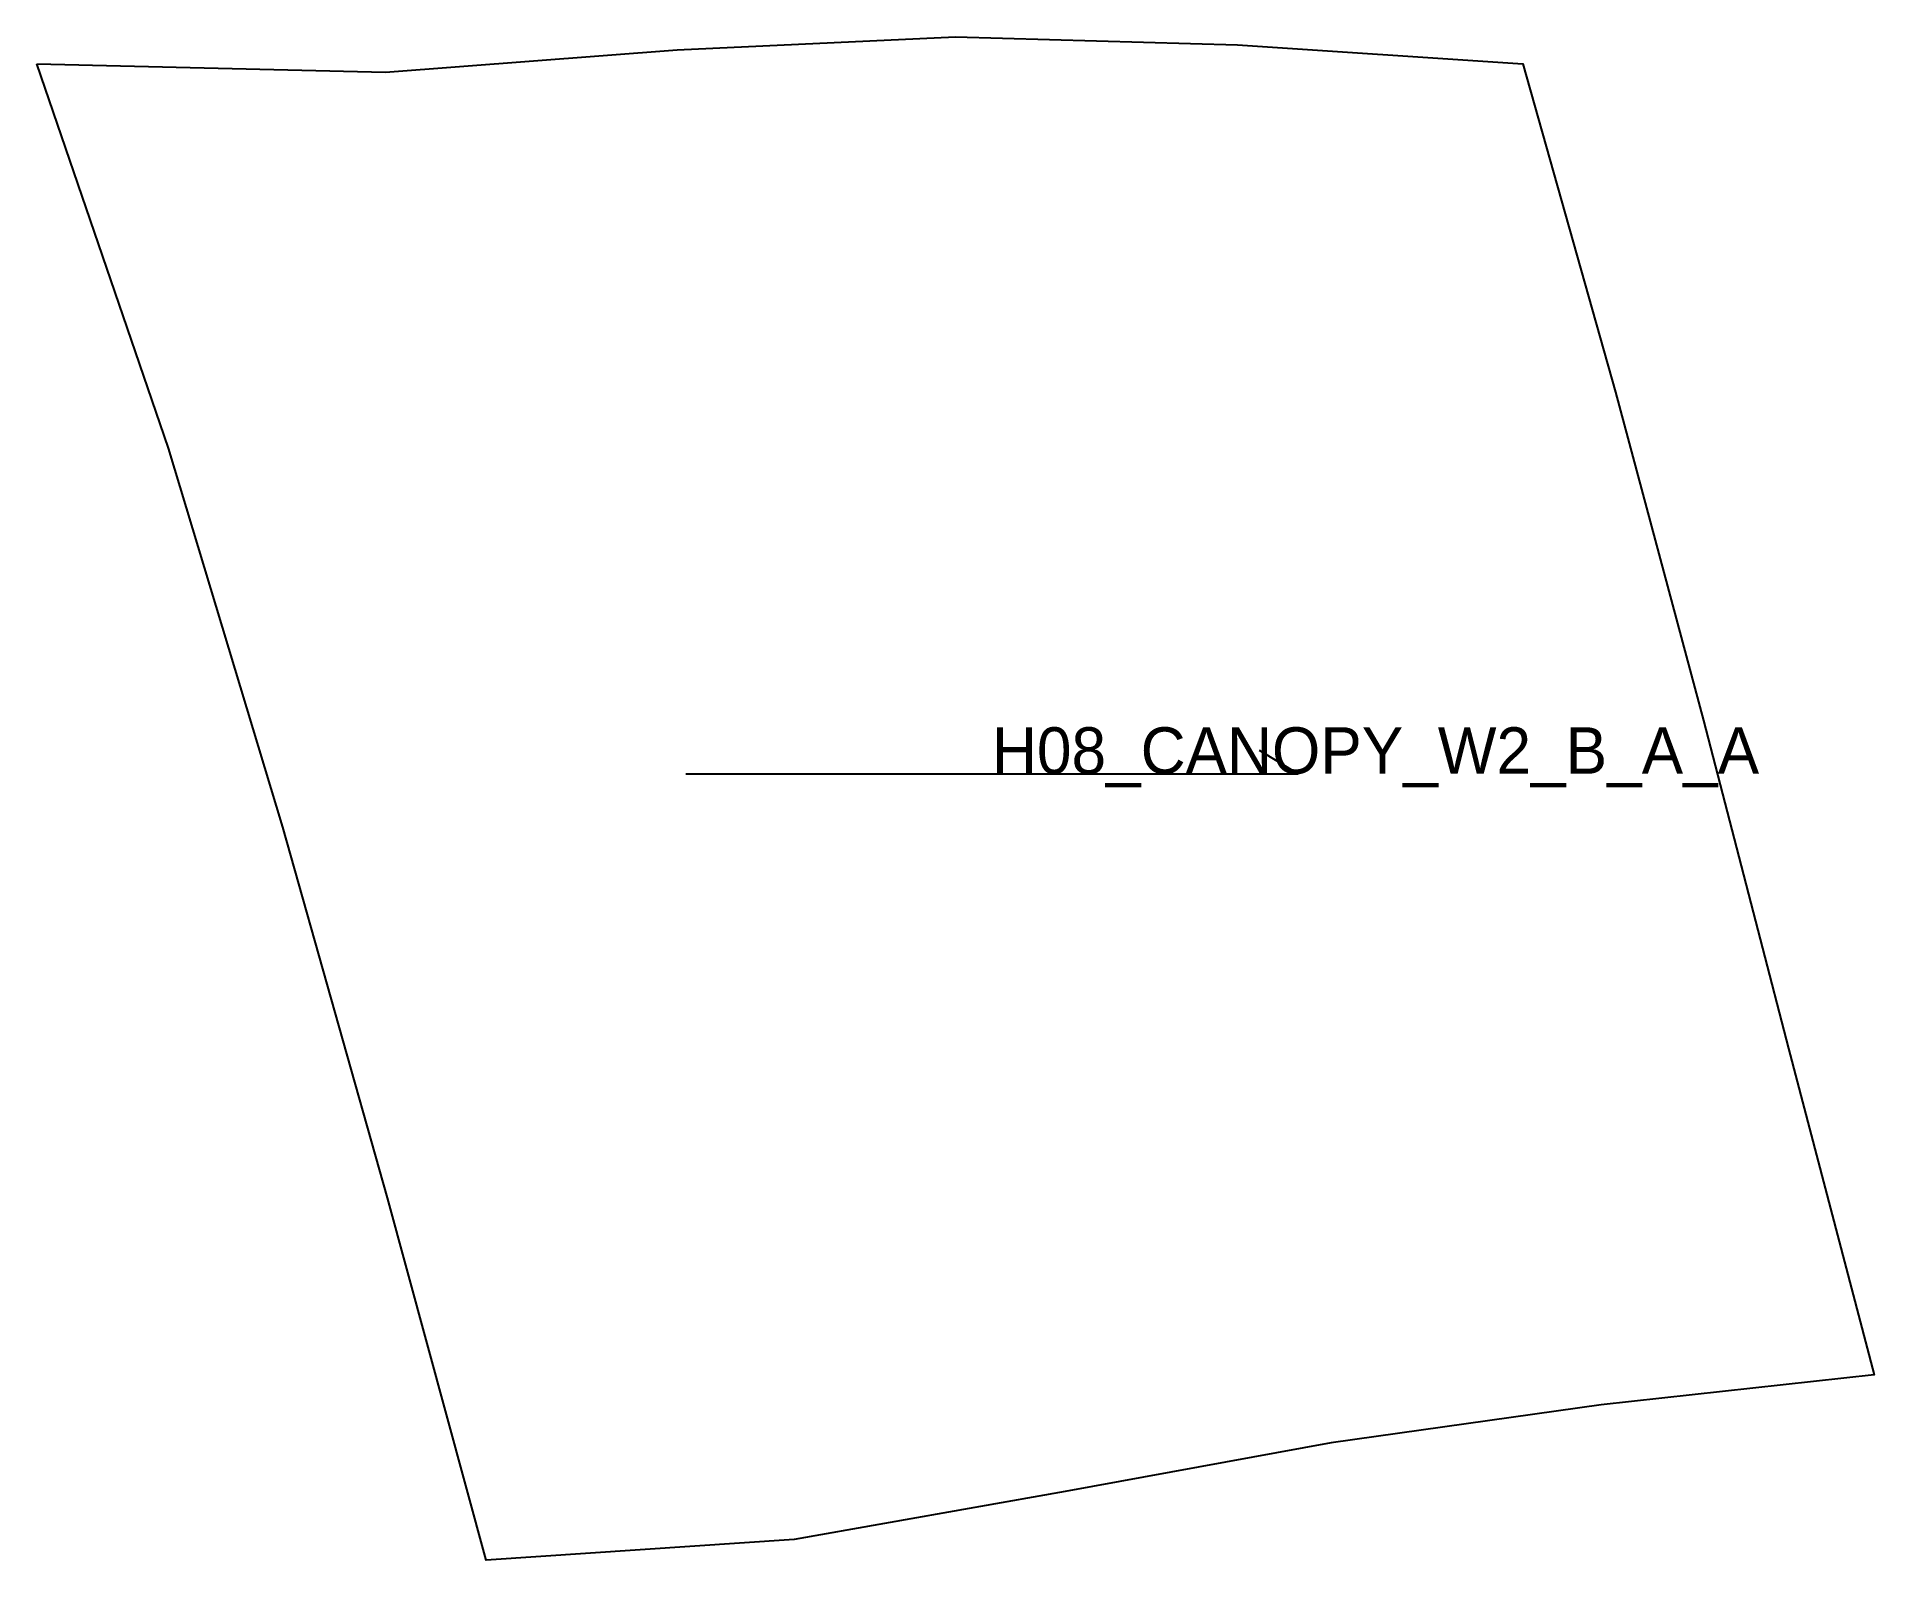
# Model space of a CAD drawing. Header units: millimetres. Extents: x 0 to 237, y -193 to 3.
import ezdxf

# ---------------------------------------------------------------- set-up
doc = ezdxf.new("R2010")
doc.units = ezdxf.units.MM
for name, color, linetype in [('CUT', 1, 'Continuous'), ('GRAIN', 3, 'Continuous'), ('LABEL', 7, 'Continuous'), ('SEW', 5, 'Continuous')]:
    doc.layers.add(name, color=color, linetype=linetype)

msp = doc.modelspace()

# ---------------------------------------------------------------- linework, layer by layer
at = {"layer": 'CUT'}
msp.add_lwpolyline([(0, 0), (44.99, -1.07), (82.63, 1.8), (118.55, 3.49), (154.94, 2.45), (191.8, 0), (203.75, -42.39), (215.09, -84.77), (226.07, -127.08), (237.13, -169.22), (201.87, -173.08), (167.06, -177.98), (132.73, -184.26), (97.73, -190.48), (57.98, -193.15), (45.27, -146.38), (31.75, -98.51), (17.01, -49.61), (0, 0)], close=True, dxfattribs=at)
at = {"layer": 'GRAIN'}
for p, q in [((162.8, -91.64), (157.8, -88.64)), ((83.76, -91.64), (162.8, -91.64))]:
    msp.add_line(p, q, dxfattribs=at)
at = {"layer": 'SEW'}
msp.add_lwpolyline([(0, 0), (44.99, -1.07), (82.63, 1.8), (118.55, 3.49), (154.94, 2.45), (191.8, 0), (203.75, -42.39), (215.09, -84.77), (226.07, -127.08), (237.13, -169.22), (201.87, -173.08), (167.06, -177.98), (132.73, -184.26), (97.73, -190.48), (57.98, -193.15), (45.27, -146.38), (31.75, -98.51), (17.01, -49.61)], close=True, dxfattribs=at)

# ---------------------------------------------------------------- texts
at = {"layer": 'LABEL'}
msp.add_text('H08_CANOPY_W2_B_A_A', height=6, dxfattribs=at).set_placement((123.28, -91.64))

doc.saveas('drawing.dxf')
